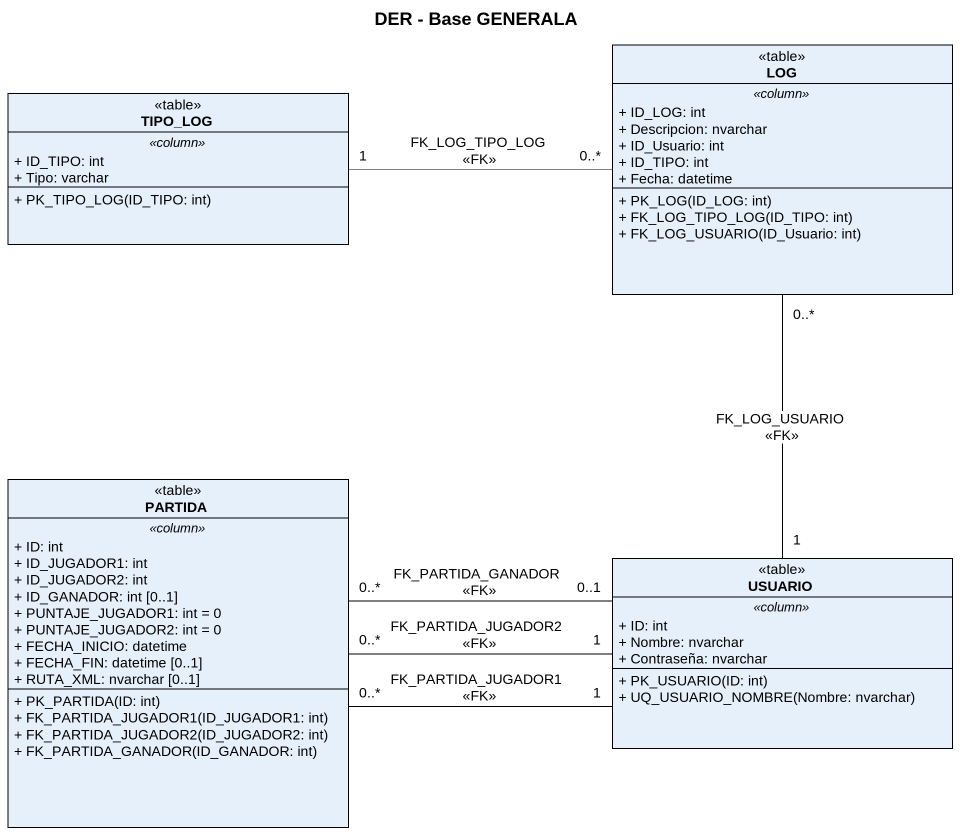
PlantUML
@startuml
title DER - Base GENERALA
hide circle
hide empty members
skinparam classAttributeIconSize 0
class LOG <<table>> {
  .. <<column>> ..
  + ID_LOG: int
  + Descripcion: nvarchar
  + ID_Usuario: int
  + ID_TIPO: int
  + Fecha: datetime
  --
  + PK_LOG(ID_LOG: int)
  + FK_LOG_TIPO_LOG(ID_TIPO: int)
  + FK_LOG_USUARIO(ID_Usuario: int)
}
class TIPO_LOG <<table>> {
  .. <<column>> ..
  + ID_TIPO: int
  + Tipo: varchar
  --
  + PK_TIPO_LOG(ID_TIPO: int)
}
class PARTIDA <<table>> {
  .. <<column>> ..
  + ID: int
  + ID_JUGADOR1: int
  + ID_JUGADOR2: int
  + ID_GANADOR: int [0..1]
  + PUNTAJE_JUGADOR1: int = 0
  + PUNTAJE_JUGADOR2: int = 0
  + FECHA_INICIO: datetime
  + FECHA_FIN: datetime [0..1]
  + RUTA_XML: nvarchar [0..1]
  --
  + PK_PARTIDA(ID: int)
  + FK_PARTIDA_JUGADOR1(ID_JUGADOR1: int)
  + FK_PARTIDA_JUGADOR2(ID_JUGADOR2: int)
  + FK_PARTIDA_GANADOR(ID_GANADOR: int)
}
class USUARIO <<table>> {
  .. <<column>> ..
  + ID: int
  + Nombre: nvarchar
  + Contraseña: nvarchar
  --
  + PK_USUARIO(ID: int)
  + UQ_USUARIO_NOMBRE(Nombre: nvarchar)
}
LOG "0..*" -left- "1" TIPO_LOG : FK_LOG_TIPO_LOG\n<<FK>>
LOG "0..*" -- "1" USUARIO : FK_LOG_USUARIO\n<<FK>>
PARTIDA "0..*" -right- "0..1" USUARIO : FK_PARTIDA_GANADOR\n<<FK>>
PARTIDA "0..*" -right- "1" USUARIO : FK_PARTIDA_JUGADOR2\n<<FK>>
PARTIDA "0..*" -right- "1" USUARIO : FK_PARTIDA_JUGADOR1\n<<FK>>
@enduml
